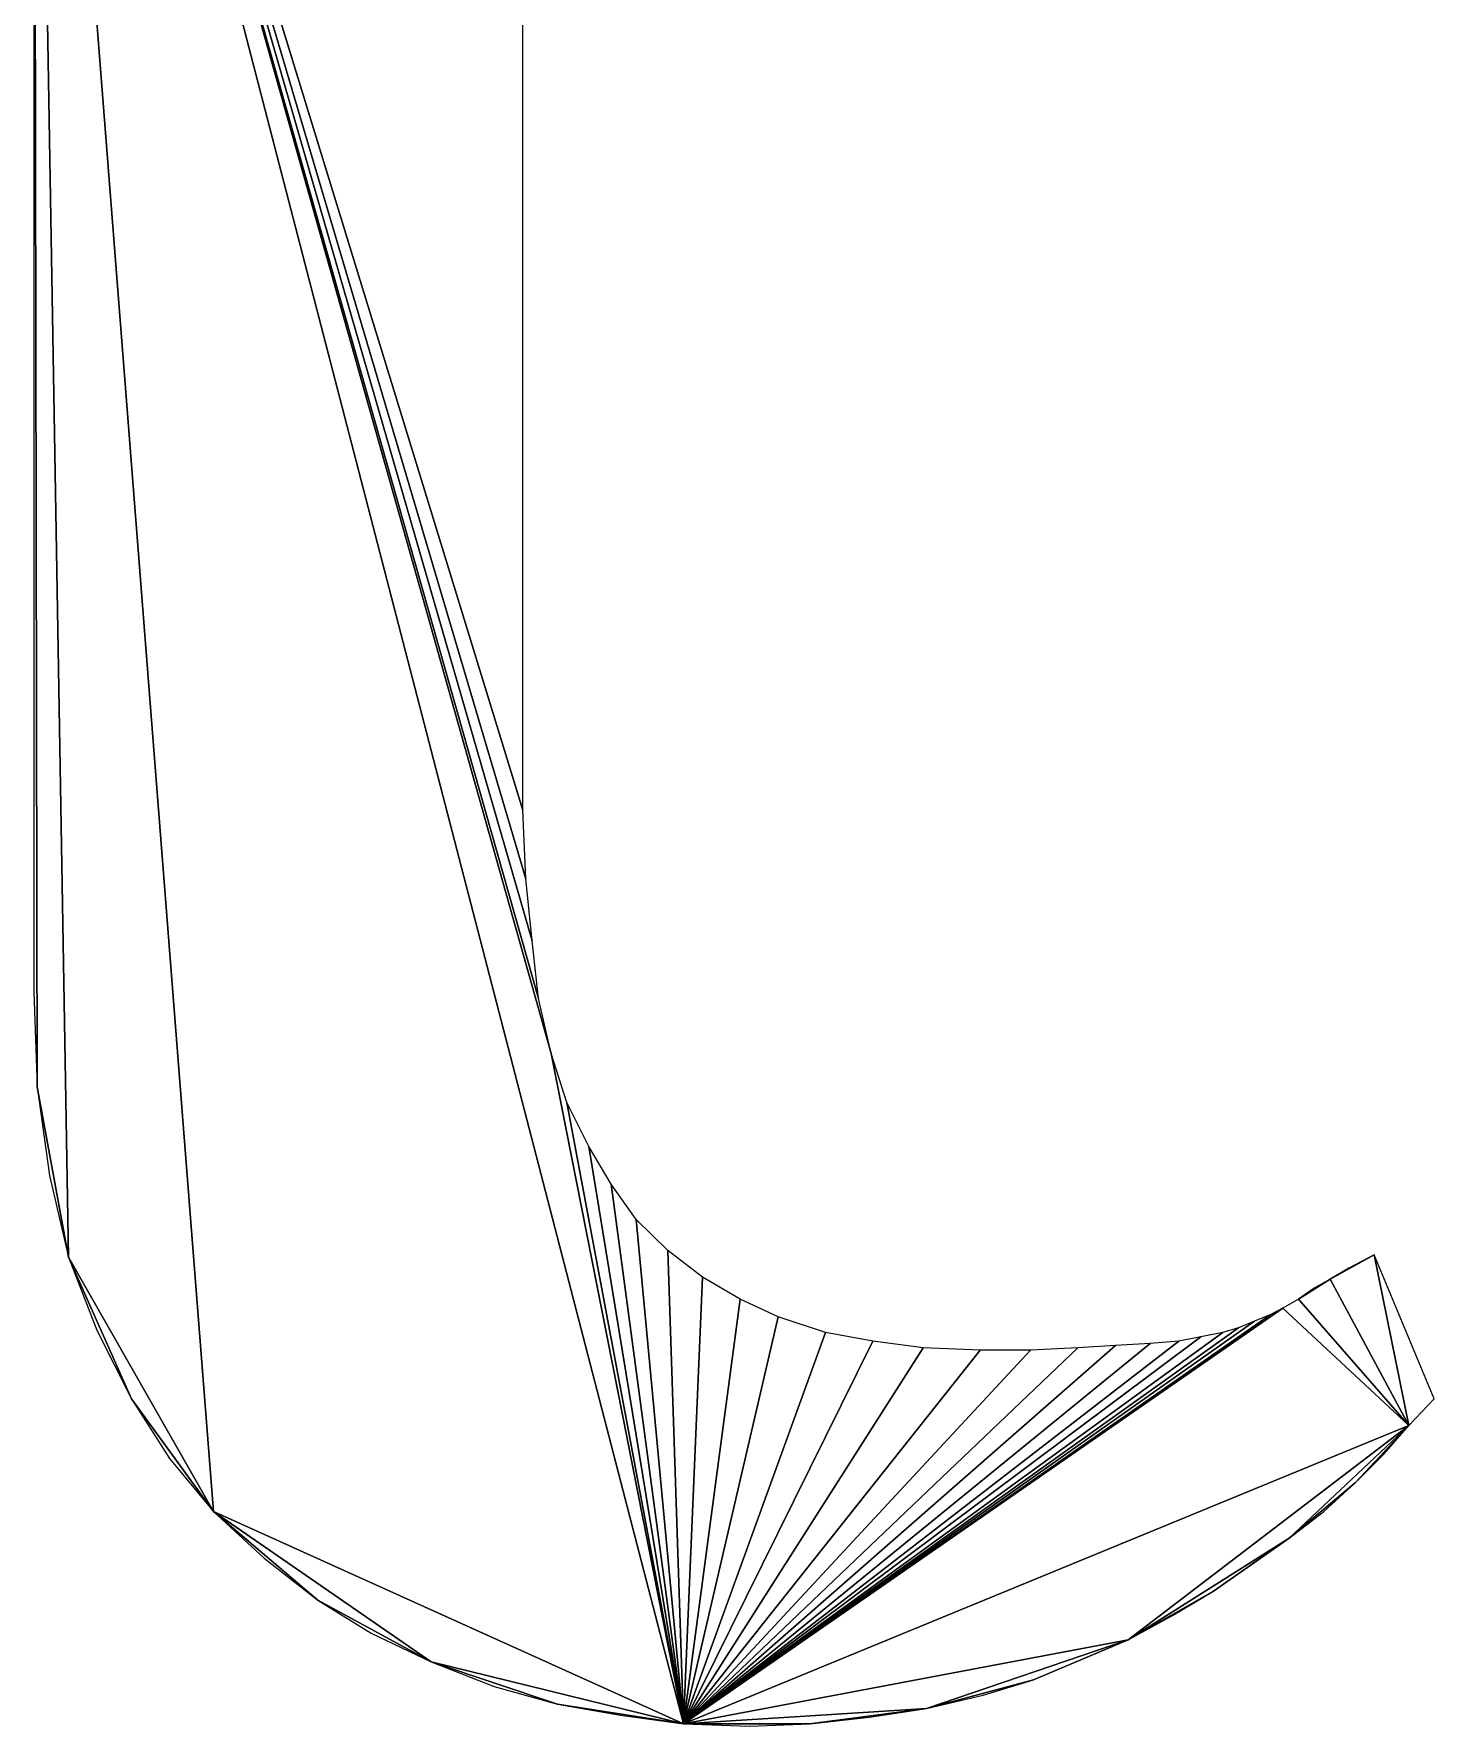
# Model space of a CAD drawing. Header units: millimetres. Extents: x 245 to 2830, y 44 to 1976.
# Drawn here: x 2799.26 to 2816.77, y 78.2 to 99.37 of the extents above; entities that cross this region are included whole.
import ezdxf

# ---------------------------------------------------------------- set-up
doc = ezdxf.new("R2010")
doc.units = ezdxf.units.MM
doc.layers.add('FloorPlan-page-1', color=7, linetype='Continuous')

msp = doc.modelspace()

# ---------------------------------------------------------------- linework, layer by layer
at = {"layer": 'FloorPlan-page-1', "color": 7, "true_color": 0x000000}
for points in [[(2799.259, 109.58, -0.05), (2799.259, 87.388, -0.05), (2799.299, 86.198, -0.05)], [(2799.259, 109.58, -0.05), (2799.299, 86.198, -0.05), (2799.693, 84.067, -0.05)], [(2799.259, 109.58, -0.05), (2799.693, 84.067, -0.05), (2801.508, 80.885, -0.05)], [(2799.259, 109.58, -0.05), (2801.508, 80.885, -0.05), (2807.385, 78.229, -0.05)], [(2799.259, 109.58, -0.05), (2807.385, 78.229, -0.05), (2805.728, 86.613, -0.05)], [(2799.259, 109.58, -0.05), (2805.728, 86.613, -0.05), (2805.571, 87.305, -0.05)], [(2799.259, 109.58, -0.05), (2805.571, 87.305, -0.05), (2805.492, 88.024, -0.05)], [(2799.259, 109.58, -0.05), (2805.492, 88.024, -0.05), (2805.413, 88.799, -0.05)], [(2799.259, 109.58, -0.05), (2805.413, 88.799, -0.05), (2805.373, 89.657, -0.05)], [(2799.259, 109.58, -0.05), (2805.373, 89.657, -0.05), (2805.373, 109.58, -0.05)], [(2807.385, 78.229, -0.05), (2805.926, 86.004, -0.05), (2805.728, 86.613, -0.05)], [(2799.299, 86.198, -0.05), (2799.456, 85.091, -0.05), (2799.693, 84.067, -0.05)], [(2807.385, 78.229, -0.05), (2806.202, 85.451, -0.05), (2805.926, 86.004, -0.05)], [(2807.385, 78.229, -0.05), (2806.478, 84.981, -0.05), (2806.202, 85.451, -0.05)], [(2807.385, 78.229, -0.05), (2806.793, 84.538, -0.05), (2806.478, 84.981, -0.05)], [(2807.385, 78.229, -0.05), (2807.188, 84.15, -0.05), (2806.793, 84.538, -0.05)], [(2799.693, 84.067, -0.05), (2800.048, 83.154, -0.05), (2800.482, 82.297, -0.05)], [(2799.693, 84.067, -0.05), (2800.482, 82.297, -0.05), (2801.508, 80.885, -0.05)], [(2807.385, 78.229, -0.05), (2807.622, 83.818, -0.05), (2807.188, 84.15, -0.05)], [(2816.024, 84.095, -0.05), (2815.708, 83.929, -0.05), (2815.471, 83.791, -0.05)], [(2816.458, 81.964, -0.05), (2816.024, 84.095, -0.05), (2815.471, 83.791, -0.05)], [(2816.458, 81.964, -0.05), (2816.773, 82.297, -0.05), (2816.024, 84.095, -0.05)], [(2807.385, 78.229, -0.05), (2808.095, 83.542, -0.05), (2807.622, 83.818, -0.05)], [(2815.471, 83.791, -0.05), (2815.274, 83.68, -0.05), (2815.077, 83.542, -0.05)], [(2816.458, 81.964, -0.05), (2815.471, 83.791, -0.05), (2815.077, 83.542, -0.05)], [(2807.385, 78.229, -0.05), (2808.568, 83.32, -0.05), (2808.095, 83.542, -0.05)], [(2807.385, 78.229, -0.05), (2816.458, 81.964, -0.05), (2814.88, 83.431, -0.05)], [(2807.385, 78.229, -0.05), (2814.88, 83.431, -0.05), (2814.722, 83.348, -0.05)], [(2816.458, 81.964, -0.05), (2815.077, 83.542, -0.05), (2814.88, 83.431, -0.05)], [(2807.385, 78.229, -0.05), (2814.722, 83.348, -0.05), (2814.525, 83.265, -0.05)], [(2807.385, 78.229, -0.05), (2809.16, 83.127, -0.05), (2808.568, 83.32, -0.05)], [(2807.385, 78.229, -0.05), (2814.525, 83.265, -0.05), (2814.327, 83.182, -0.05)], [(2807.385, 78.229, -0.05), (2814.327, 83.182, -0.05), (2814.13, 83.127, -0.05)], [(2807.385, 78.229, -0.05), (2814.13, 83.127, -0.05), (2813.854, 83.071, -0.05)], [(2807.385, 78.229, -0.05), (2809.752, 83.016, -0.05), (2809.16, 83.127, -0.05)], [(2807.385, 78.229, -0.05), (2813.854, 83.071, -0.05), (2813.578, 83.016, -0.05)], [(2807.385, 78.229, -0.05), (2813.578, 83.016, -0.05), (2813.223, 82.988, -0.05)], [(2807.385, 78.229, -0.05), (2810.383, 82.933, -0.05), (2809.752, 83.016, -0.05)], [(2807.385, 78.229, -0.05), (2813.223, 82.988, -0.05), (2812.789, 82.961, -0.05)], [(2807.385, 78.229, -0.05), (2812.789, 82.961, -0.05), (2812.316, 82.933, -0.05)], [(2807.385, 78.229, -0.05), (2812.316, 82.933, -0.05), (2811.724, 82.905, -0.05)], [(2807.385, 78.229, -0.05), (2811.093, 82.905, -0.05), (2810.383, 82.933, -0.05)], [(2807.385, 78.229, -0.05), (2811.724, 82.905, -0.05), (2811.093, 82.905, -0.05)], [(2800.482, 82.297, -0.05), (2800.955, 81.549, -0.05), (2801.508, 80.885, -0.05)], [(2807.385, 78.229, -0.05), (2812.947, 79.28, -0.05), (2816.458, 81.964, -0.05)], [(2812.947, 79.28, -0.05), (2814.959, 80.553, -0.05), (2816.458, 81.964, -0.05)], [(2814.959, 80.553, -0.05), (2815.787, 81.245, -0.05), (2816.458, 81.964, -0.05)], [(2815.787, 81.245, -0.05), (2816.142, 81.605, -0.05), (2816.458, 81.964, -0.05)], [(2814.959, 80.553, -0.05), (2815.393, 80.885, -0.05), (2815.787, 81.245, -0.05)], [(2801.508, 80.885, -0.05), (2802.139, 80.304, -0.05), (2802.809, 79.779, -0.05)], [(2801.508, 80.885, -0.05), (2802.809, 79.779, -0.05), (2804.229, 79.004, -0.05)], [(2801.508, 80.885, -0.05), (2804.229, 79.004, -0.05), (2807.385, 78.229, -0.05)], [(2812.947, 79.28, -0.05), (2814.012, 79.889, -0.05), (2814.959, 80.553, -0.05)], [(2814.012, 79.889, -0.05), (2814.485, 80.221, -0.05), (2814.959, 80.553, -0.05)], [(2812.947, 79.28, -0.05), (2813.499, 79.585, -0.05), (2814.012, 79.889, -0.05)], [(2802.809, 79.779, -0.05), (2803.48, 79.363, -0.05), (2804.229, 79.004, -0.05)], [(2807.385, 78.229, -0.05), (2810.422, 78.423, -0.05), (2812.947, 79.28, -0.05)], [(2810.422, 78.423, -0.05), (2811.763, 78.782, -0.05), (2812.947, 79.28, -0.05)], [(2811.763, 78.782, -0.05), (2812.355, 79.031, -0.05), (2812.947, 79.28, -0.05)], [(2804.229, 79.004, -0.05), (2805.018, 78.699, -0.05), (2805.807, 78.478, -0.05)], [(2804.229, 79.004, -0.05), (2805.807, 78.478, -0.05), (2807.385, 78.229, -0.05)], [(2810.422, 78.423, -0.05), (2811.132, 78.589, -0.05), (2811.763, 78.782, -0.05)], [(2805.807, 78.478, -0.05), (2806.596, 78.34, -0.05), (2807.385, 78.229, -0.05)], [(2807.385, 78.229, -0.05), (2808.963, 78.229, -0.05), (2810.422, 78.423, -0.05)], [(2808.963, 78.229, -0.05), (2809.712, 78.312, -0.05), (2810.422, 78.423, -0.05)], [(2807.385, 78.229, -0.05), (2808.213, 78.201, -0.05), (2808.963, 78.229, -0.05)]]:
    msp.add_3dface(points, dxfattribs=at)

doc.saveas('drawing.dxf')
